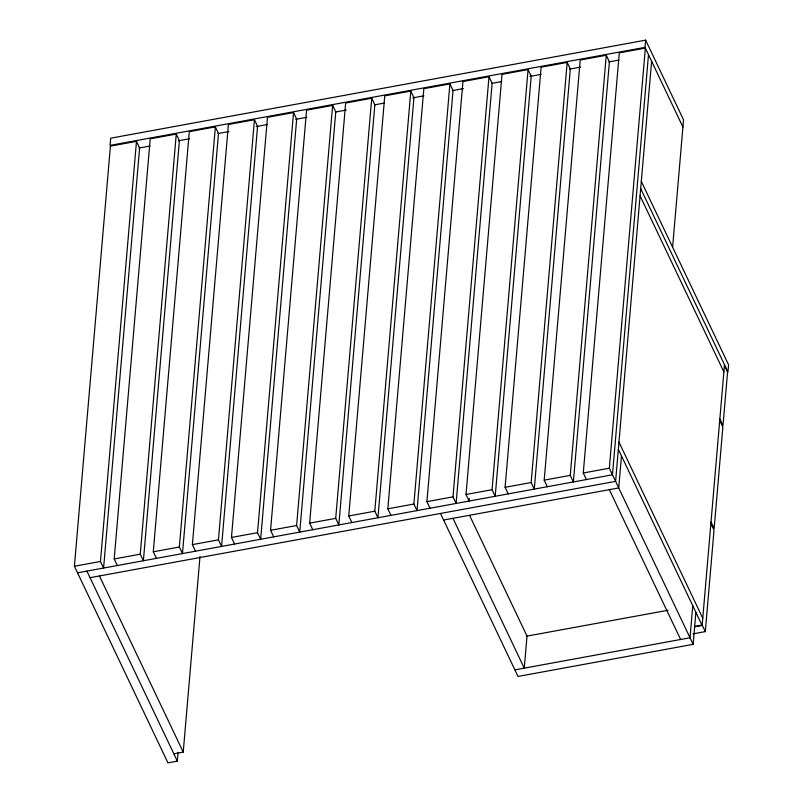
<?xml version="1.0" encoding="UTF-8"?>
<svg xmlns="http://www.w3.org/2000/svg" width="803" height="803" viewBox="0 0 803 803"><rect width="100%" height="100%" fill="white"/><g stroke="black" fill="none" stroke-linecap="round" stroke-linejoin="round"><path stroke-width="1.2" d="M178.075 752.401L177.322 761.134L167.937 762.85L74.408 566.245L110.423 146.126L136.48 141.348L139.612 147.933L103.597 568.042L100.465 561.468L136.48 141.348M117.328 565.533L114.197 558.948L150.211 138.829L176.269 134.061L179.4 140.635L143.386 560.755L140.254 554.18L176.269 134.061M156.414 558.366L153.283 551.791L189.297 131.672L215.365 126.894L218.496 133.469L182.472 553.588L179.35 547.014L215.365 126.894M195.5 551.199L192.379 544.625L228.393 124.505L254.451 119.727L257.582 126.312L221.568 546.421L218.436 539.847L254.451 119.727M173.849 753.826L183.225 752.1L199.997 556.509M234.596 544.043L231.465 537.458L267.479 117.338L293.547 112.561L296.668 119.145L260.654 539.265L257.522 532.68L293.547 112.561M273.682 536.876L270.561 530.301L306.575 110.182L332.633 105.404L335.764 111.978L299.75 532.098L296.618 525.523L332.633 105.404M312.779 529.709L309.647 523.134L345.661 103.015L371.729 98.237L374.85 104.812L338.836 524.931L335.704 518.357L371.729 98.237M351.865 522.542L348.743 515.968L384.757 95.848L410.815 91.07L413.946 97.655L377.932 517.774L374.8 511.19L410.815 91.07M390.961 515.385L387.829 508.801L423.843 88.681L449.901 83.913L453.033 90.488L417.018 510.608L413.886 504.033L449.901 83.913M430.047 508.219L426.915 501.644L462.94 81.525L488.997 76.747L492.129 83.321L456.104 503.441L452.982 496.866L488.997 76.747M469.353 498.563L469.143 501.052L466.011 494.477L502.026 74.358L528.083 69.58L531.215 76.165L495.2 496.274L492.068 489.7L528.083 69.58M508.229 493.895L505.097 487.311L541.122 67.191L567.179 62.413L570.311 68.998L534.286 489.117L531.164 482.533L567.179 62.413M547.325 486.728L544.193 480.144L580.208 60.034L606.265 55.256L609.397 61.831L573.382 481.951L570.25 475.376L606.265 55.256M586.411 479.562L583.279 472.987L619.294 52.868L645.361 48.09L609.347 468.209L693.14 644.347L518.015 676.447L440.476 513.458M645.01 47.357L645.632 40.15L110.694 138.186L110.071 145.393L645.01 47.357L682.911 127.025M648.493 54.664L612.468 474.784L77.53 572.82M651.614 61.249L615.6 481.368L90.046 577.678M621.482 455.903L618.732 487.943L443.607 520.033M672.613 247.173L683.534 119.818L645.632 40.15M692.758 605.733L690.018 637.773L514.894 669.863M693.14 644.347L695.89 612.308M694.746 626.822L702.153 625.467L724.497 364.743M692.989 633.858L705.315 631.6L714.018 530.151L710.886 523.576M138.969 148.043L150.071 146.005M178.447 140.806L189.548 138.778M217.924 133.579L229.026 131.541M256.167 126.563L267.279 124.535M295.655 119.336L306.756 117.298M335.132 112.099L346.234 110.061M374.61 104.862L384.476 103.055M412.852 97.856L423.954 95.818M452.33 90.619L463.431 88.581M491.807 83.382L501.674 81.575M530.05 76.375L541.152 74.338M569.528 69.138L580.639 67.101M609.005 61.901L618.882 60.095M74.408 566.245L100.465 561.468M114.197 558.948L140.254 554.18M153.283 551.791L179.35 547.014M192.379 544.625L218.436 539.847M231.465 537.458L257.522 532.68M270.561 530.301L296.618 525.523M309.647 523.134L335.704 518.357M348.743 515.968L374.8 511.19M387.829 508.801L413.886 504.033M426.915 501.644L452.982 496.866M466.011 494.477L492.068 489.7M505.097 487.311L531.164 482.533M544.193 480.144L570.25 475.376M583.279 472.987L609.347 468.209M526.266 636.247L668.096 610.25M694.786 626.38L702.183 625.015L705.315 631.6M641.316 181.398L728.592 364.843L727.98 372.05L640.704 188.605M724.436 365.546L727.558 372.12L722.981 425.51L719.859 418.925M640.081 195.812L723.884 371.95M719.719 420.531L722.851 427.106L714.148 528.555L711.026 521.97M618.962 442.112L702.766 618.26M618.35 449.329L702.153 625.467M609.347 489.659L680.633 639.489M469.665 515.566L527.019 636.106L524.269 668.146L452.982 518.316M99.421 575.962L183.225 752.1M86.915 571.104L177.322 761.134"/></g></svg>
